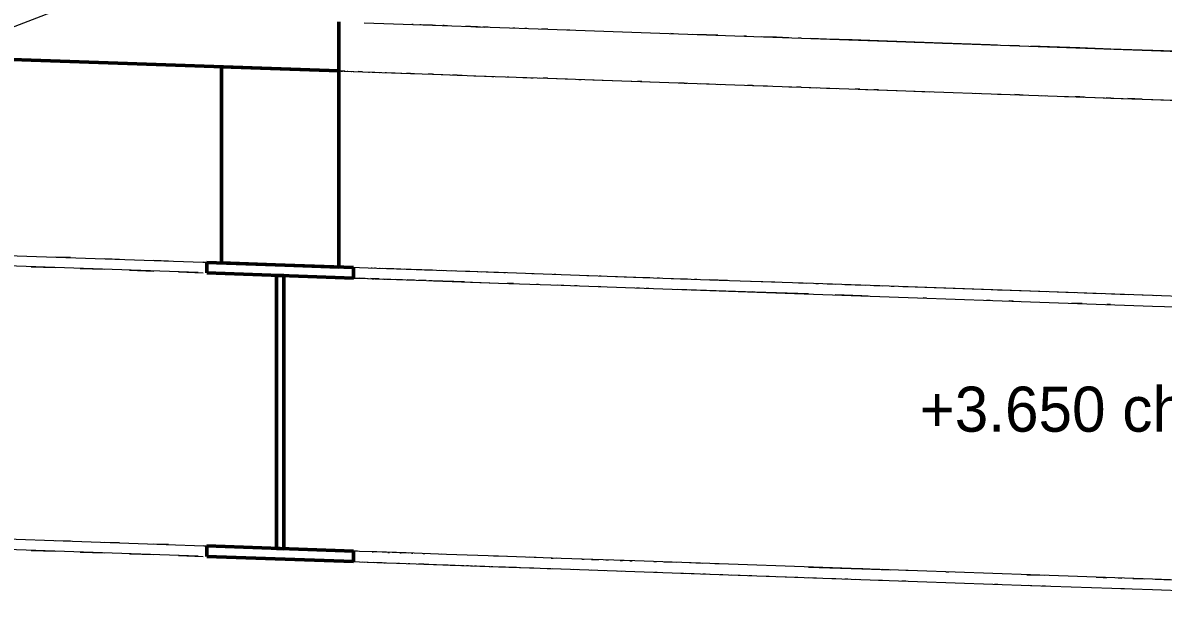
# Model space of a CAD drawing. Header units: metres. Extents: x 10 to 831, y 10 to 584.
# Drawn here: x 65.09 to 111.66, y 266.17 to 289.49 of the extents above; entities that cross this region are included whole.
import ezdxf
from ezdxf.enums import TextEntityAlignment as Align

# ---------------------------------------------------------------- set-up
doc = ezdxf.new("R2010")
doc.units = ezdxf.units.M
for name, color, linetype, lineweight in [('CUT', 7, 'Continuous', 50), ('DIM', 1, 'Continuous', 13), ('TXT', 7, 'Continuous', 18), ('VIS', 8, 'Continuous', 13)]:
    doc.layers.add(name, color=color, linetype=linetype, lineweight=lineweight)

msp = doc.modelspace()

# ---------------------------------------------------------------- linework, layer by layer
at = {"layer": 'CUT'}
for p, q in [((30, 289.2), (78, 287.52)), ((78, 287.52), (78, 289.52)), ((73.2, 279.688), (73.2, 287.688)), ((73.2, 287.688), (78, 287.52)), ((78, 287.52), (78, 279.52)), ((78.6, 279.4992), (72.6, 279.7088)), ((72.6, 279.7088), (72.6, 279.2812)), ((78, 279.52), (73.2, 279.688)), ((78.6, 279.0712), (78.6, 279.4992)), ((72.6, 279.2812), (78.6, 279.0712)), ((75.744, 279.1708), (75.456, 279.1812)), ((75.456, 279.1812), (75.456, 268.0372)), ((75.744, 268.0268), (75.744, 279.1708)), ((78.6, 267.9272), (72.6, 268.1372)), ((72.6, 268.1372), (72.6, 267.7092)), ((75.456, 268.0372), (75.744, 268.0268)), ((78.6, 267.4992), (78.6, 267.9272)), ((72.6, 267.7092), (78.6, 267.4992))]:
    msp.add_line(p, q, dxfattribs=at)
at = {"layer": 'TXT'}
msp.add_line((80, 295.2), (54, 285.2), dxfattribs=at)
at = {"layer": 'VIS'}
for p, q in [((30, 289.2), (78, 287.52)), ((78, 287.52), (78, 289.52)), ((79.0376, 289.4836), (81.8164, 289.3864)), ((81.032, 289.414), (80.978, 289.4156)), ((81.356, 289.4024), (81.302, 289.4044)), ((81.816, 289.3864), (81.356, 289.4024)), ((81.8164, 289.3864), (81.6232, 289.3932)), ((81.938, 289.382), (81.816, 289.3864)), ((81.8164, 289.3864), (86.5256, 289.2216)), ((82.304, 289.3692), (82.2432, 289.3716)), ((82.434, 289.3648), (82.304, 289.3692)), ((83.368, 289.332), (83.164, 289.3392)), ((83.656, 289.322), (83.368, 289.332)), ((83.596, 289.324), (83.944, 289.312)), ((83.944, 289.312), (83.872, 289.3144)), ((84.0952, 289.3068), (83.944, 289.312)), ((85.18, 289.2688), (85.1008, 289.2716)), ((85.6748, 289.2512), (85.5924, 289.2544)), ((86.524, 289.2216), (86.2676, 289.2308)), ((86.5256, 289.2216), (86.3408, 289.228)), ((86.5256, 289.2216), (93.0052, 288.9948)), ((87.426, 289.19), (87.3332, 289.1932)), ((91.662, 289.042), (91.5524, 289.0456)), ((93.004, 288.9948), (92.4392, 289.0148)), ((93.0052, 288.9948), (92.832, 289.0008)), ((93.47, 288.9784), (93.004, 288.9948)), ((93.0052, 288.9948), (101.1444, 288.71)), ((94.65, 288.9372), (94.5312, 288.9416)), ((95.868, 288.8948), (95.2556, 288.916)), ((96.372, 288.8768), (95.868, 288.8948)), ((96.876, 288.8592), (96.75, 288.8636)), ((97.904, 288.8232), (97.2616, 288.846)), ((98.96, 288.7864), (97.904, 288.8232)), ((98.196, 288.8132), (98.96, 288.7864)), ((100.04, 288.7488), (98.96, 288.7864)), ((101.144, 288.71), (100.04, 288.7488)), ((102.272, 288.6704), (101.144, 288.71)), ((101.1444, 288.71), (110.804, 288.372)), ((101.4916, 288.6976), (101.6848, 288.6912)), ((103.424, 288.63), (102.272, 288.6704)), ((102.6512, 288.6572), (102.8444, 288.6504)), ((104.596, 288.5892), (103.424, 288.63)), ((104.8952, 288.5788), (104.596, 288.5892)), ((105.792, 288.5472), (105.3436, 288.5628)), ((105.4036, 288.5608), (105.792, 288.5472)), ((107.012, 288.5044), (106.2496, 288.5312)), ((108.256, 288.4612), (107.012, 288.5044)), ((109.52, 288.4168), (108.256, 288.4612)), ((108.3472, 288.458), (109.52, 288.4168)), ((110.804, 288.372), (109.52, 288.4168)), ((110.804, 288.372), (121.8188, 287.9864)), ((112.112, 288.326), (110.804, 288.372)), ((65.5784, 287.9548), (63, 288.0452)), ((66.482, 287.9232), (64.6808, 287.986)), ((66.0544, 287.938), (64.6868, 287.986)), ((65.3008, 287.9644), (64.7068, 287.9852)), ((65.3488, 287.9628), (64.7504, 287.9836)), ((65.356, 287.9624), (64.7572, 287.9836)), ((65.3848, 287.9616), (64.788, 287.9824)), ((65.1688, 287.9692), (64.9688, 287.976)), ((65.32, 287.964), (65.1484, 287.97)), ((65.3812, 287.9616), (65.1836, 287.9684)), ((65.7756, 287.948), (65.1928, 287.9684)), ((65.3876, 287.9616), (65.204, 287.968)), ((65.4016, 287.9608), (65.2056, 287.968)), ((65.732, 287.9492), (65.2564, 287.966)), ((65.7952, 287.9472), (65.2592, 287.966)), ((65.506, 287.9572), (65.3068, 287.9644)), ((65.5092, 287.9572), (65.354, 287.9628)), ((65.5512, 287.9556), (65.358, 287.9624)), ((65.5748, 287.9548), (65.3748, 287.962)), ((65.5292, 287.9564), (65.3764, 287.962)), ((65.5532, 287.9556), (65.3936, 287.9612)), ((65.9748, 287.9408), (65.4008, 287.9608)), ((65.5888, 287.9544), (65.408, 287.9608)), ((65.882, 287.944), (65.4136, 287.9604)), ((65.5956, 287.954), (65.4252, 287.96)), ((66.486, 287.9228), (65.4852, 287.958)), ((66.0908, 287.9368), (65.4904, 287.958)), ((65.7004, 287.9504), (65.5044, 287.9572)), ((65.7332, 287.9492), (65.5344, 287.9564)), ((66.514, 287.922), (65.5652, 287.9552)), ((66.1288, 287.9356), (65.572, 287.9548)), ((65.7816, 287.9476), (65.5972, 287.954)), ((65.8236, 287.946), (65.636, 287.9528)), ((65.8692, 287.9444), (65.6708, 287.9516)), ((66.2284, 287.932), (65.7276, 287.9496)), ((65.9524, 287.9416), (65.7532, 287.9488)), ((65.9648, 287.9412), (65.7648, 287.9484)), ((66.024, 287.9392), (65.824, 287.946)), ((66.3496, 287.9276), (65.8348, 287.9456)), ((66.1124, 287.936), (65.9216, 287.9428)), ((66.49, 287.9228), (65.9388, 287.942)), ((66.13, 287.9356), (65.9748, 287.9408)), ((66.2256, 287.932), (66.026, 287.9392)), ((66.1916, 287.9332), (66.032, 287.9388)), ((66.4884, 287.9228), (66.0336, 287.9388)), ((67.582, 287.8848), (66.0704, 287.9376)), ((66.7368, 287.9144), (66.1372, 287.9352)), ((66.6832, 287.916), (66.2076, 287.9328)), ((66.8772, 287.9092), (66.2888, 287.93)), ((66.8932, 287.9088), (66.2928, 287.9296)), ((66.7516, 287.9136), (66.2932, 287.9296)), ((66.8824, 287.9092), (66.298, 287.9296)), ((66.51, 287.922), (66.3312, 287.9284)), ((66.8192, 287.9112), (66.3504, 287.9276)), ((67.4876, 287.888), (66.3516, 287.9276)), ((67.4156, 287.8904), (66.4748, 287.9232)), ((66.6724, 287.9164), (66.4916, 287.9228)), ((68.7808, 287.8428), (66.5032, 287.9224)), ((66.7104, 287.9152), (66.5172, 287.922)), ((66.7496, 287.9136), (66.55, 287.9208)), ((66.7644, 287.9132), (66.5644, 287.9204)), ((66.7744, 287.9128), (66.5744, 287.92)), ((67.0616, 287.9028), (66.596, 287.9192)), ((66.8448, 287.9104), (66.646, 287.9172)), ((66.83, 287.9108), (66.6704, 287.9164)), ((66.8708, 287.9096), (66.6852, 287.916)), ((67.294, 287.8948), (66.7076, 287.9152)), ((67.7436, 287.8788), (66.746, 287.914)), ((66.976, 287.906), (66.7772, 287.9128)), ((67.06, 287.9028), (66.8616, 287.91)), ((67.036, 287.9036), (66.8644, 287.9096)), ((67.4976, 287.8876), (66.9, 287.9084)), ((67.512, 287.8872), (66.9184, 287.908)), ((67.1232, 287.9008), (66.9316, 287.9072)), ((67.3984, 287.8912), (66.9436, 287.9068)), ((67.1684, 287.8992), (66.9684, 287.906)), ((67.2236, 287.8972), (67.0236, 287.904)), ((67.2244, 287.8972), (67.0244, 287.904)), ((67.2248, 287.8972), (67.0412, 287.9036)), ((67.2304, 287.8968), (67.0636, 287.9028)), ((67.2564, 287.896), (67.072, 287.9024)), ((67.2452, 287.8964), (67.0756, 287.9024)), ((67.6344, 287.8828), (67.1588, 287.8996)), ((67.752, 287.8788), (67.1596, 287.8996)), ((67.6684, 287.8816), (67.21, 287.8976)), ((67.756, 287.8784), (67.2876, 287.8948)), ((67.4684, 287.8888), (67.3088, 287.894)), ((67.582, 287.8848), (67.4036, 287.8908)), ((67.6396, 287.8828), (67.4408, 287.8896)), ((67.652, 287.882), (67.452, 287.8892)), ((67.6616, 287.882), (67.4652, 287.8888)), ((67.6784, 287.8812), (67.48, 287.888)), ((67.6976, 287.8804), (67.5104, 287.8872)), ((67.722, 287.8796), (67.5232, 287.8868)), ((68.1068, 287.8664), (67.524, 287.8868)), ((67.6828, 287.8812), (67.5276, 287.8864)), ((67.756, 287.8784), (67.5752, 287.8848)), ((67.8716, 287.8744), (67.6748, 287.8812)), ((67.87, 287.8744), (67.6764, 287.8812)), ((67.9036, 287.8732), (67.7148, 287.88)), ((68.336, 287.8584), (67.7364, 287.8792)), ((67.9448, 287.872), (67.7456, 287.8788)), ((67.984, 287.8704), (67.7984, 287.8772)), ((67.9824, 287.8708), (67.812, 287.8764)), ((68.022, 287.8692), (67.8312, 287.876)), ((68.3088, 287.8592), (67.8536, 287.8752)), ((68.4928, 287.8528), (67.8924, 287.8736)), ((68.0656, 287.8676), (67.894, 287.8736)), ((68.1068, 287.8664), (67.9472, 287.872)), ((68.1496, 287.8648), (67.9532, 287.8716)), ((68.1904, 287.8632), (67.9908, 287.8704)), ((68.622, 287.8484), (68.0232, 287.8692)), ((68.2504, 287.8612), (68.052, 287.868)), ((68.654, 287.8472), (68.08, 287.8672)), ((68.5856, 287.8496), (68.11, 287.866)), ((68.5852, 287.8496), (68.1268, 287.8656)), ((68.3276, 287.8584), (68.1436, 287.8648)), ((68.3036, 287.8592), (68.1484, 287.8648)), ((68.368, 287.8572), (68.168, 287.864)), ((69.5932, 287.8144), (68.1932, 287.8632)), ((69.5504, 287.8156), (68.222, 287.8624)), ((68.424, 287.8552), (68.2236, 287.862)), ((68.4248, 287.8552), (68.2244, 287.862)), ((68.6932, 287.8456), (68.2248, 287.862)), ((68.838, 287.8408), (68.2496, 287.8612)), ((68.9004, 287.8384), (68.3992, 287.856)), ((68.6544, 287.8472), (68.4756, 287.8532)), ((69.0908, 287.832), (68.4932, 287.8528)), ((68.6644, 287.8468), (68.494, 287.8528)), ((68.7316, 287.8444), (68.5472, 287.8508)), ((68.764, 287.8432), (68.564, 287.8504)), ((68.7524, 287.8436), (68.5804, 287.8496)), ((68.7452, 287.844), (68.5856, 287.8496)), ((68.822, 287.8412), (68.6348, 287.8476)), ((68.8528, 287.84), (68.6528, 287.8472)), ((68.8396, 287.8408), (68.6592, 287.8468)), ((69.2952, 287.8248), (68.6948, 287.8456)), ((69.2188, 287.8272), (68.7636, 287.8432)), ((68.9656, 287.8364), (68.7668, 287.8432)), ((69.2352, 287.8268), (68.7696, 287.8432)), ((68.9392, 287.8372), (68.77, 287.8432)), ((69.0968, 287.8316), (68.9112, 287.838)), ((69.1404, 287.83), (68.9408, 287.8372)), ((69.5024, 287.8176), (69.044, 287.8336)), ((69.5368, 287.8164), (69.0612, 287.8328)), ((70.05, 287.7984), (69.1092, 287.8312)), ((69.7392, 287.8092), (69.1408, 287.83)), ((69.7468, 287.8088), (69.148, 287.83)), ((69.63, 287.8128), (69.1616, 287.8292)), ((69.7264, 287.8096), (69.1904, 287.8284)), ((69.4156, 287.8204), (69.2224, 287.8272)), ((69.3836, 287.8216), (69.224, 287.8272)), ((69.43, 287.82), (69.246, 287.8264)), ((70.4084, 287.7856), (69.2728, 287.8256)), ((69.55, 287.8156), (69.3588, 287.8224)), ((69.5636, 287.8152), (69.3636, 287.8224)), ((69.574, 287.8148), (69.374, 287.822)), ((69.6096, 287.8136), (69.4148, 287.8204)), ((69.6224, 287.8132), (69.4264, 287.82)), ((69.6268, 287.8132), (69.428, 287.82)), ((69.7104, 287.81), (69.5116, 287.8172)), ((69.728, 287.8096), (69.5304, 287.8164)), ((69.782, 287.8076), (69.6104, 287.8136)), ((69.8024, 287.8068), (69.6108, 287.8136)), ((69.8376, 287.8056), (69.6392, 287.8128)), ((69.8428, 287.8056), (69.6456, 287.8124)), ((70.21, 287.7928), (69.6532, 287.812)), ((70.1288, 287.7956), (69.6736, 287.8116)), ((69.8564, 287.8052), (69.7012, 287.8104)), ((70.3352, 287.7884), (69.7352, 287.8092)), ((69.9024, 287.8036), (69.7352, 287.8092)), ((69.9232, 287.8028), (69.7428, 287.8092)), ((69.9468, 287.802), (69.7592, 287.8084)), ((70.7436, 287.774), (69.7664, 287.808)), ((70.0532, 287.798), (69.8532, 287.8052)), ((70.4376, 287.7848), (69.8548, 287.8052)), ((70.022, 287.7992), (69.8624, 287.8048)), ((70.8892, 287.7688), (69.8884, 287.804)), ((70.4192, 287.7852), (69.9608, 287.8012)), ((70.488, 287.7828), (70.0124, 287.7996)), ((70.6192, 287.7784), (70.02, 287.7992)), ((70.2064, 287.7928), (70.022, 287.7992)), ((70.5672, 287.78), (70.0988, 287.7964)), ((70.3356, 287.7884), (70.1364, 287.7952)), ((70.3632, 287.7872), (70.1636, 287.7944)), ((70.3676, 287.7872), (70.1676, 287.794)), ((70.4216, 287.7852), (70.2228, 287.792)), ((70.452, 287.784), (70.2536, 287.7912)), ((70.4412, 287.7844), (70.2628, 287.7908)), ((70.4684, 287.7836), (70.2968, 287.7896)), ((70.4772, 287.7832), (70.322, 287.7888)), ((70.5324, 287.7812), (70.3484, 287.788)), ((70.5572, 287.7804), (70.358, 287.7876)), ((70.5752, 287.78), (70.3816, 287.7868)), ((70.684, 287.776), (70.4848, 287.7832)), ((70.6604, 287.7768), (70.5008, 287.7824)), ((70.7736, 287.7728), (70.5736, 287.78)), ((72.2524, 287.7212), (70.5836, 287.7796)), ((70.7992, 287.772), (70.6032, 287.7788)), ((71.5948, 287.744), (70.6176, 287.7784)), ((71.2948, 287.7548), (70.6944, 287.7756)), ((71.2968, 287.7548), (70.6964, 287.7756)), ((70.8972, 287.7684), (70.7008, 287.7756)), ((71.3228, 287.7536), (70.7664, 287.7732)), ((71.0068, 287.7648), (70.8264, 287.7712)), ((71.028, 287.764), (70.8296, 287.7708)), ((71.336, 287.7532), (70.8776, 287.7692)), ((72.2068, 287.7228), (70.8784, 287.7692)), ((71.0512, 287.7632), (70.8808, 287.7692)), ((71.0712, 287.7624), (70.8836, 287.7692)), ((71.0776, 287.7624), (70.8868, 287.7688)), ((71.4088, 287.7508), (70.9432, 287.7668)), ((71.4392, 287.7496), (70.9636, 287.7664)), ((71.2244, 287.7572), (71.0244, 287.764)), ((71.5044, 287.7472), (71.0356, 287.7636)), ((71.2536, 287.756), (71.0536, 287.7632)), ((72.9852, 287.6956), (71.058, 287.7628)), ((71.2384, 287.7568), (71.0712, 287.7624)), ((71.3048, 287.7544), (71.1156, 287.7608)), ((72.134, 287.7252), (71.1364, 287.7604)), ((71.2992, 287.7544), (71.1396, 287.76)), ((71.3332, 287.7532), (71.142, 287.76)), ((71.498, 287.7476), (71.3264, 287.7536)), ((71.5308, 287.7464), (71.3316, 287.7532)), ((71.5136, 287.7472), (71.3348, 287.7532)), ((71.5836, 287.7444), (71.3876, 287.7516)), ((71.614, 287.7436), (71.4152, 287.7504)), ((72.9572, 287.6964), (71.4456, 287.7496)), ((71.6348, 287.7428), (71.4508, 287.7492)), ((71.6504, 287.7424), (71.4808, 287.748)), ((71.6812, 287.7412), (71.4968, 287.7476)), ((71.6988, 287.7404), (71.5, 287.7476)), ((71.7344, 287.7392), (71.5412, 287.746)), ((71.814, 287.7364), (71.6168, 287.7436)), ((72.2596, 287.7208), (71.6664, 287.7416)), ((72.334, 287.7184), (71.7344, 287.7392)), ((72.6844, 287.706), (71.7436, 287.7388)), ((71.9732, 287.7308), (71.7736, 287.738)), ((71.9376, 287.732), (71.778, 287.7376)), ((72.2528, 287.7212), (71.7944, 287.7372)), ((72.03, 287.7288), (71.8744, 287.7344)), ((72.0652, 287.7276), (71.8796, 287.7344)), ((72.0988, 287.7264), (71.9012, 287.7336)), ((72.0904, 287.7268), (71.91, 287.7332)), ((72.3904, 287.7164), (71.9148, 287.7328)), ((72.4412, 287.7144), (71.9728, 287.7308)), ((72.1832, 287.7236), (71.9836, 287.7304)), ((72.1956, 287.7232), (72.0084, 287.7296)), ((72.1844, 287.7236), (72.0128, 287.7296)), ((72.616, 287.7084), (72.0172, 287.7296)), ((72.2184, 287.7224), (72.02, 287.7292)), ((72.2772, 287.7204), (72.078, 287.7272)), ((72.328, 287.7184), (72.1288, 287.7256)), ((72.7264, 287.7044), (72.142, 287.7252)), ((72.3628, 287.7172), (72.1628, 287.7244)), ((72.3668, 287.7172), (72.1668, 287.724)), ((72.7688, 287.7032), (72.186, 287.7236)), ((72.3696, 287.7172), (72.186, 287.7236)), ((73.0048, 287.6948), (72.1936, 287.7232)), ((72.4088, 287.7156), (72.21, 287.7228)), ((72.4248, 287.7152), (72.2244, 287.722)), ((72.4256, 287.7152), (72.2256, 287.722)), ((72.4544, 287.714), (72.2544, 287.7212)), ((72.4816, 287.7132), (72.2904, 287.72)), ((72.5464, 287.7108), (72.3476, 287.718)), ((72.5856, 287.7096), (72.4068, 287.7156)), ((72.5744, 287.71), (72.4072, 287.7156)), ((72.6056, 287.7088), (72.4144, 287.7156)), ((72.576, 287.71), (72.4164, 287.7156)), ((72.6508, 287.7072), (72.4956, 287.7128)), ((72.76, 287.7036), (72.564, 287.7104)), ((72.8936, 287.6988), (72.7004, 287.7056)), ((73.1624, 287.6892), (72.7072, 287.7052)), ((73.17, 287.6892), (72.7116, 287.7052)), ((72.9452, 287.6968), (72.758, 287.7036)), ((73.0248, 287.694), (72.866, 287.6996)), ((73.066, 287.6928), (72.91, 287.698)), ((73.1624, 287.6892), (72.9624, 287.6964)), ((73.156, 287.6896), (72.972, 287.696)), ((73.1732, 287.6888), (72.9732, 287.696)), ((73.178, 287.6888), (72.9924, 287.6952)), ((73.1744, 287.6888), (72.9936, 287.6952)), ((73.214, 287.6876), (73.0424, 287.6936)), ((73.2144, 287.6876), (73.0548, 287.6932)), ((73.6968, 287.6708), (73.0964, 287.6916)), ((73.6988, 287.6704), (73.0984, 287.6916)), ((73.658, 287.672), (73.1216, 287.6908)), ((73.2, 279.688), (73.2, 287.688)), ((73.2, 287.688), (73.3644, 287.6824)), ((73.2, 287.688), (78, 287.52)), ((73.4088, 287.6808), (73.2104, 287.6876)), ((73.472, 287.6784), (73.2884, 287.6848)), ((73.5232, 287.6768), (73.324, 287.6836)), ((73.5444, 287.676), (73.3484, 287.6828)), ((73.3844, 287.6816), (73.404, 287.6808)), ((73.4236, 287.68), (73.45, 287.6792)), ((73.6248, 287.6732), (73.4248, 287.68)), ((73.6256, 287.6732), (73.4256, 287.68)), ((73.5824, 287.6748), (73.4272, 287.68)), ((73.45, 287.6792), (73.5092, 287.6772)), ((73.6876, 287.6708), (73.4888, 287.678)), ((74.13, 287.6556), (73.5312, 287.6764)), ((73.7852, 287.6676), (73.588, 287.6744)), ((73.6076, 287.6736), (73.6668, 287.6716)), ((74.0724, 287.6576), (73.6172, 287.6732)), ((74.0868, 287.6568), (73.6284, 287.6732)), ((73.8528, 287.6652), (73.6932, 287.6708)), ((73.726, 287.6696), (73.7852, 287.6676)), ((73.9004, 287.6636), (73.7288, 287.6696)), ((74.3328, 287.6484), (73.7332, 287.6692)), ((73.9104, 287.6632), (73.7432, 287.6688)), ((74.0128, 287.6596), (73.8212, 287.6664)), ((74.3156, 287.6488), (73.8468, 287.6652)), ((73.884, 287.664), (73.9428, 287.662)), ((74.8636, 287.6296), (73.9148, 287.6628)), ((74.138, 287.6552), (73.9392, 287.662)), ((74.1204, 287.6556), (73.9496, 287.6616)), ((74.002, 287.66), (74.0612, 287.658)), ((74.2032, 287.6528), (74.048, 287.6584)), ((74.2912, 287.65), (74.1056, 287.6564)), ((74.706, 287.6352), (74.1388, 287.6552)), ((74.16, 287.6544), (74.1796, 287.6536)), ((74.3664, 287.6472), (74.1664, 287.654)), ((74.73, 287.6344), (74.194, 287.6532)), ((74.4912, 287.6428), (74.3316, 287.6484)), ((75.3188, 287.614), (74.378, 287.6468)), ((74.5744, 287.64), (74.3908, 287.6464)), ((74.996, 287.6252), (74.4008, 287.646)), ((74.6132, 287.6384), (74.4136, 287.6456)), ((75.1, 287.6216), (74.5172, 287.642)), ((74.7188, 287.6348), (74.5196, 287.642)), ((74.7212, 287.6348), (74.5252, 287.6416)), ((74.9824, 287.6256), (74.5276, 287.6416)), ((74.826, 287.6312), (74.626, 287.638)), ((74.8244, 287.6312), (74.6692, 287.6364)), ((74.93, 287.6276), (74.7584, 287.6336)), ((75.244, 287.6164), (74.7684, 287.6332)), ((75.2524, 287.616), (74.784, 287.6324)), ((75.8232, 287.596), (74.8464, 287.6304)), ((75.404, 287.6108), (74.8476, 287.6304)), ((75.0036, 287.6248), (74.8508, 287.6304)), ((75.5048, 287.6072), (74.9184, 287.628)), ((75.5436, 287.606), (74.9696, 287.626)), ((75.1296, 287.6204), (74.97, 287.626)), ((75.2252, 287.6172), (75.0252, 287.624)), ((75.246, 287.6164), (75.0792, 287.6224)), ((76.1008, 287.5864), (75.1, 287.6216)), ((76.2504, 287.5812), (75.1144, 287.6208)), ((75.4448, 287.6096), (75.266, 287.6156)), ((75.756, 287.5984), (75.29, 287.6148)), ((75.5056, 287.6072), (75.3096, 287.614)), ((75.932, 287.5924), (75.3324, 287.6132)), ((75.8924, 287.5936), (75.4376, 287.6096)), ((75.6164, 287.6036), (75.4448, 287.6096)), ((75.676, 287.6012), (75.4772, 287.6084)), ((75.6768, 287.6012), (75.4932, 287.6076)), ((76.5244, 287.5716), (75.5268, 287.6064)), ((75.7564, 287.5984), (75.5592, 287.6056)), ((75.768, 287.598), (75.6084, 287.6036)), ((75.914, 287.5932), (75.7148, 287.6)), ((75.7184, 287.6), (75.764, 287.5984)), ((76.1896, 287.5832), (75.7212, 287.5996)), ((75.9616, 287.5912), (75.7616, 287.5984)), ((75.9204, 287.5928), (75.7676, 287.598)), ((75.8364, 287.5956), (76.4252, 287.5752)), ((76.0988, 287.5864), (75.8984, 287.5936)), ((76.1272, 287.5856), (75.9284, 287.5924)), ((76.1464, 287.5848), (75.9608, 287.5912)), ((76.1864, 287.5836), (75.988, 287.5904)), ((76.612, 287.5684), (76.0184, 287.5892)), ((76.1956, 287.5832), (76.0368, 287.5888)), ((76.3768, 287.5768), (76.2216, 287.5824)), ((76.4256, 287.5752), (76.2252, 287.582)), ((76.4064, 287.5756), (76.2468, 287.5812)), ((76.5172, 287.572), (76.3384, 287.578)), ((76.8024, 287.562), (76.3476, 287.578)), ((77.0096, 287.5548), (76.4104, 287.5756)), ((76.582, 287.5696), (76.4152, 287.5756)), ((76.646, 287.5672), (76.4744, 287.5732)), ((76.682, 287.566), (76.486, 287.5728)), ((76.692, 287.5656), (76.5004, 287.5724)), ((76.7108, 287.5652), (76.5116, 287.572)), ((76.5404, 287.5712), (76.586, 287.5696)), ((76.7616, 287.5632), (76.5616, 287.5704)), ((77.5204, 287.5368), (76.5716, 287.57)), ((76.7792, 287.5628), (76.5956, 287.5692)), ((77.9532, 287.5216), (76.636, 287.5676)), ((77.1264, 287.5504), (76.658, 287.5668)), ((77.1468, 287.55), (76.6712, 287.5664)), ((76.8376, 287.5608), (76.6848, 287.566)), ((76.998, 287.5552), (76.8428, 287.5604)), ((77.4308, 287.54), (76.848, 287.5604)), ((77.0448, 287.5536), (76.8852, 287.5592)), ((76.906, 287.5584), (76.9516, 287.5568)), ((77.5892, 287.5344), (77.0532, 287.5532)), ((77.2592, 287.546), (77.0736, 287.5524)), ((77.9964, 287.52), (77.1568, 287.5496)), ((77.3324, 287.5432), (77.1608, 287.5492)), ((77.3768, 287.542), (77.1784, 287.5488)), ((77.7128, 287.53), (77.2576, 287.546)), ((77.4664, 287.5388), (77.2704, 287.5456)), ((77.5144, 287.5372), (77.3304, 287.5436)), ((77.9308, 287.5224), (77.3312, 287.5436)), ((77.5656, 287.5352), (77.3656, 287.5424)), ((77.6256, 287.5332), (77.4256, 287.54)), ((77.6264, 287.5332), (77.4264, 287.54)), ((78.24, 287.5116), (77.4636, 287.5388)), ((77.6648, 287.5316), (77.4656, 287.5388)), ((77.702, 287.5304), (77.502, 287.5376)), ((77.7188, 287.53), (77.52, 287.5368)), ((77.722, 287.5296), (77.5224, 287.5368)), ((77.7272, 287.5296), (77.53, 287.5364)), ((77.7288, 287.5296), (77.54, 287.536)), ((77.7512, 287.5288), (77.5952, 287.534)), ((78.06, 287.518), (77.6016, 287.534)), ((77.7808, 287.5276), (77.6224, 287.5332)), ((77.6468, 287.5324), (77.7052, 287.5304)), ((77.8404, 287.5256), (77.6488, 287.5324)), ((77.9064, 287.5232), (77.7072, 287.5304)), ((77.918, 287.5228), (77.7512, 287.5288)), ((77.798, 287.5272), (77.9944, 287.5204)), ((77.8804, 287.524), (77.9388, 287.522)), ((78, 287.52), (78.24, 287.5116)), ((78, 287.52), (78, 279.52)), ((78, 287.52), (78.002, 287.52)), ((78.008, 287.5196), (78.014, 287.5196)), ((78.0272, 287.5192), (78.0436, 287.5184)), ((78.06, 287.518), (78.0696, 287.5176)), ((78.098, 287.5164), (78.136, 287.5152)), ((78.136, 287.5152), (78.1488, 287.5148)), ((78.214, 287.5124), (78.24, 287.5116)), ((78.24, 287.5116), (78.958, 287.4864)), ((78.24, 287.5116), (78.2572, 287.5112)), ((78.342, 287.508), (78.3588, 287.5076)), ((78.4992, 287.5024), (78.5196, 287.502)), ((78.588, 287.4996), (78.612, 287.4984)), ((78.7892, 287.4924), (78.96, 287.4864)), ((78.96, 287.4864), (78.8004, 287.492)), ((78.958, 287.4864), (80.152, 287.4448)), ((78.96, 287.4864), (79.212, 287.4776)), ((79.212, 287.4776), (79.2476, 287.4764)), ((79.354, 287.4728), (79.4604, 287.4688)), ((79.652, 287.462), (79.6908, 287.4608)), ((79.894, 287.4536), (79.9372, 287.4524)), ((80.152, 287.4448), (81.8164, 287.3864)), ((80.152, 287.4448), (80.2916, 287.4396)), ((80.524, 287.4316), (80.924, 287.4176)), ((80.924, 287.4176), (80.7568, 287.4236)), ((80.924, 287.4176), (81.086, 287.412)), ((81.816, 287.3864), (81.6464, 287.3924)), ((81.816, 287.3864), (81.8768, 287.3844)), ((81.8164, 287.3864), (83.944, 287.312)), ((82.182, 287.3736), (82.2432, 287.3716)), ((82.564, 287.3604), (82.824, 287.3512)), ((82.824, 287.3512), (82.6524, 287.3572)), ((82.824, 287.3512), (83.028, 287.344)), ((83.512, 287.3272), (83.584, 287.3244)), ((83.944, 287.312), (86.5256, 287.2216)), ((83.944, 287.312), (84.0196, 287.3092)), ((84.246, 287.3012), (84.3216, 287.2988)), ((84.864, 287.2796), (84.9428, 287.2768)), ((85.51, 287.2572), (85.84, 287.2456)), ((85.84, 287.2456), (85.9256, 287.2428)), ((86.182, 287.2336), (86.524, 287.2216)), ((86.524, 287.2216), (86.3452, 287.228)), ((86.524, 287.2216), (87.24, 287.1968)), ((86.5256, 287.2216), (89.5504, 287.1156)), ((87.24, 287.1968), (87.3332, 287.1932)), ((87.798, 287.1772), (87.8908, 287.174)), ((88.368, 287.1572), (88.752, 287.1436)), ((88.752, 287.1436), (89.552, 287.1156)), ((89.5504, 287.1156), (93.0052, 286.9948)), ((89.552, 287.1156), (90.376, 287.0868)), ((90.376, 287.0868), (90.1924, 287.0932)), ((90.376, 287.0868), (90.694, 287.0756)), ((91.8808, 287.034), (92.1, 287.0264)), ((92.1, 287.0264), (91.9144, 287.0328)), ((92.1, 287.0264), (92.2132, 287.0224)), ((92.778, 287.0028), (93.004, 286.9948)), ((93.004, 286.9948), (93.1204, 286.9908)), ((93.0052, 286.9948), (96.8756, 286.8592)), ((93.47, 286.9784), (93.5864, 286.9744)), ((94.888, 286.9288), (94.7, 286.9356)), ((94.888, 286.9288), (95.5004, 286.9076)), ((96.372, 286.8768), (96.876, 286.8592)), ((96.876, 286.8592), (96.6864, 286.866)), ((96.8756, 286.8592), (101.1444, 286.71)), ((96.876, 286.8592), (97.5184, 286.8368)), ((97.904, 286.8232), (98.3, 286.8096)), ((99.2744, 286.7752), (99.0832, 286.782)), ((99.5, 286.7676), (100.04, 286.7488)), ((100.04, 286.7488), (99.8488, 286.7552)), ((100.04, 286.7488), (101.144, 286.71)), ((100.8272, 286.7212), (101.1444, 286.71)), ((101.144, 286.71), (102.1308, 286.6756)), ((101.1444, 286.71), (105.794, 286.5472)), ((104.01, 286.6096), (104.1564, 286.6044)), ((104.8952, 286.5788), (105.0444, 286.5736)), ((105.792, 286.5472), (105.5976, 286.554)), ((105.792, 286.5472), (105.9444, 286.542)), ((105.794, 286.5472), (110.804, 286.372)), ((106.7072, 286.5152), (106.8596, 286.51)), ((107.634, 286.4828), (107.7896, 286.4772)), ((108.256, 286.4612), (108.0608, 286.468)), ((108.4508, 286.4544), (108.2548, 286.4612)), ((108.256, 286.4612), (108.414, 286.4556)), ((108.888, 286.4388), (109.52, 286.4168)), ((109.52, 286.4168), (109.3244, 286.4236)), ((109.52, 286.4168), (110.804, 286.372)), ((110.804, 286.372), (110.2156, 286.3924)), ((110.804, 286.372), (116.1532, 286.1848)), ((110.804, 286.372), (112.112, 286.326)), ((30, 281.1999), (73.252, 279.686)), ((72.25, 279.2932), (30, 280.772)), ((67.0384, 279.9036), (66.4372, 279.9248)), ((65.4352, 279.5316), (66.4372, 279.4968)), ((67.4396, 279.4616), (68.4416, 279.4264)), ((69.0428, 279.8336), (68.4416, 279.8544)), ((71.0472, 279.7632), (70.446, 279.7844)), ((73.0516, 279.6932), (72.4504, 279.7144)), ((78.6, 279.4992), (72.6, 279.7088)), ((72.6, 279.7088), (72.7388, 279.704)), ((72.6, 279.7088), (72.6, 279.2812)), ((72.7588, 279.7036), (72.7652, 279.7032)), ((72.7852, 279.7024), (72.792, 279.7024)), ((72.8116, 279.7016), (72.8184, 279.7012)), ((72.838, 279.7008), (72.8512, 279.7004)), ((72.8512, 279.7004), (72.9108, 279.698)), ((72.9704, 279.696), (72.99, 279.6952)), ((73.0496, 279.6932), (73.0692, 279.6924)), ((73.1288, 279.6904), (73.1488, 279.69)), ((78, 279.52), (73.2, 279.688)), ((73.2, 279.688), (73.2856, 279.6852)), ((73.3052, 279.6844), (73.3252, 279.6836)), ((73.3448, 279.6828), (73.3644, 279.6824)), ((73.3976, 279.6812), (73.404, 279.6808)), ((73.4064, 279.6808), (73.426, 279.68)), ((73.4368, 279.6796), (73.45, 279.6792)), ((73.45, 279.6792), (73.5092, 279.6772)), ((73.4856, 279.678), (73.5052, 279.6772)), ((73.5648, 279.6752), (73.5844, 279.6744)), ((73.6076, 279.6736), (73.6276, 279.6732)), ((73.6704, 279.6716), (73.7032, 279.6704)), ((73.726, 279.6696), (73.746, 279.6688)), ((73.884, 279.664), (73.9036, 279.6632)), ((73.9336, 279.6624), (73.9668, 279.6612)), ((74.002, 279.66), (74.022, 279.6592)), ((74.1204, 279.6556), (74.1796, 279.6536)), ((74.1972, 279.6532), (74.23, 279.652)), ((75.6452, 279.6024), (74.2484, 279.6512)), ((74.2648, 279.6508), (74.2976, 279.6496)), ((74.3948, 279.646), (74.4936, 279.6428)), ((74.396, 279.646), (74.4284, 279.6448)), ((74.5268, 279.6416), (74.5596, 279.6404)), ((74.658, 279.6368), (74.6908, 279.636)), ((74.6584, 279.6368), (74.7572, 279.6336)), ((74.7888, 279.6324), (74.8216, 279.6312)), ((75.6404, 279.6024), (74.856, 279.63)), ((74.856, 279.63), (75.0852, 279.622)), ((74.92, 279.6276), (74.9528, 279.6268)), ((75.0512, 279.6232), (75.084, 279.622)), ((75.182, 279.6188), (75.2148, 279.6176)), ((75.3132, 279.614), (75.346, 279.6128)), ((75.8364, 279.5956), (75.4444, 279.6096)), ((75.4444, 279.6096), (75.49, 279.608)), ((75.682, 279.6012), (75.728, 279.5996)), ((75.7184, 279.6), (75.8552, 279.5952)), ((76.1752, 279.584), (76.2208, 279.5824)), ((76.5404, 279.5712), (76.586, 279.5696)), ((77.6412, 279.5324), (77.0424, 279.5536)), ((77.798, 279.5272), (77.2096, 279.5476)), ((77.602, 279.534), (77.406, 279.5408)), ((77.422, 279.5404), (77.4808, 279.538)), ((77.8804, 279.524), (77.9388, 279.522)), ((77.8916, 279.5236), (77.95, 279.5216)), ((78.0932, 279.5168), (78, 279.52)), ((78.2, 279.5132), (78.1264, 279.5156)), ((78.8384, 279.4908), (78.24, 279.5116)), ((78.2796, 279.5104), (78.2596, 279.5108)), ((78.5592, 279.5004), (78.3396, 279.508)), ((78.4784, 279.5032), (78.5368, 279.5012)), ((78.8384, 279.4908), (78.6, 279.4992)), ((78.6, 279.0712), (78.6, 279.4992)), ((79.5532, 279.4656), (78.8384, 279.4908)), ((79.356, 279.4724), (79.3228, 279.4736)), ((79.4888, 279.468), (79.4556, 279.4692)), ((80.7404, 279.424), (79.5532, 279.4656)), ((79.6876, 279.4608), (79.6544, 279.462)), ((80.0192, 279.4492), (79.7872, 279.4576)), ((80.8504, 279.4204), (79.8844, 279.454)), ((80.152, 279.4448), (79.956, 279.4516)), ((81.8164, 279.3864), (80.0776, 279.4472)), ((80.152, 279.4448), (80.1188, 279.446)), ((80.2444, 279.4416), (80.152, 279.4448)), ((80.7404, 279.424), (80.152, 279.4448)), ((80.522, 279.4316), (80.3832, 279.4364)), ((80.7992, 279.422), (80.6604, 279.4268)), ((82.396, 279.366), (80.7404, 279.424)), ((81.0768, 279.4124), (80.938, 279.4172)), ((69.4436, 279.3916), (70.446, 279.3564)), ((71.448, 279.3212), (72.4504, 279.2864)), ((72.6, 279.2812), (72.686, 279.278)), ((72.6, 279.2812), (78.6, 279.0712)), ((72.706, 279.2772), (72.7124, 279.2772)), ((72.7324, 279.2764), (72.7784, 279.2748)), ((72.7984, 279.274), (72.8052, 279.274)), ((72.8248, 279.2732), (72.8316, 279.2728)), ((72.8512, 279.272), (72.8712, 279.2716)), ((72.9308, 279.2696), (72.9504, 279.2688)), ((73.01, 279.2668), (73.0296, 279.266)), ((73.0892, 279.264), (73.1088, 279.2632)), ((73.1684, 279.2612), (73.1884, 279.2604)), ((73.2872, 279.2568), (73.3072, 279.2564)), ((73.3664, 279.254), (73.3864, 279.2536)), ((73.446, 279.2512), (73.4656, 279.2508)), ((73.5252, 279.2488), (73.5448, 279.248)), ((73.736, 279.2412), (73.8348, 279.2376)), ((73.9996, 279.232), (74.0984, 279.2284)), ((74.2632, 279.2228), (74.296, 279.2216)), ((74.4608, 279.216), (74.5596, 279.2124)), ((74.724, 279.2068), (74.7572, 279.2056)), ((75.744, 279.1708), (75.456, 279.1812)), ((75.456, 279.1812), (75.5172, 279.1788)), ((75.456, 279.1812), (75.456, 268.0372)), ((75.4984, 279.1796), (75.5444, 279.178)), ((75.5376, 279.178), (75.558, 279.1776)), ((75.5788, 279.1768), (75.5992, 279.176)), ((75.6196, 279.1752), (75.64, 279.1744)), ((75.6604, 279.174), (75.6808, 279.1732)), ((75.9888, 279.1624), (75.7012, 279.1724)), ((75.7012, 279.1724), (75.7624, 279.1704)), ((75.88, 279.1664), (75.744, 279.1708)), ((75.744, 268.0268), (75.744, 279.1708)), ((75.774, 279.17), (76.2788, 279.1524)), ((75.9888, 279.1624), (75.914, 279.1652)), ((76.0292, 279.1608), (75.9888, 279.1624)), ((76.1108, 279.158), (76.0904, 279.1588)), ((76.192, 279.1552), (76.172, 279.156)), ((76.3144, 279.1508), (76.294, 279.1516)), ((76.3544, 279.1496), (76.3748, 279.1488)), ((76.3956, 279.148), (76.3756, 279.1488)), ((76.4772, 279.1452), (76.4568, 279.146)), ((76.5992, 279.1412), (76.5788, 279.1416)), ((76.6808, 279.138), (76.6604, 279.1388)), ((76.8568, 279.132), (76.8228, 279.1332)), ((76.9524, 279.1288), (77.0112, 279.1268)), ((77.0596, 279.1248), (77.026, 279.126)), ((77.1144, 279.1232), (77.216, 279.1196)), ((77.2628, 279.1176), (77.2288, 279.1188)), ((77.4656, 279.1108), (77.432, 279.112)), ((77.7364, 279.1012), (77.6348, 279.1048)), ((77.9392, 279.094), (77.838, 279.0976)), ((78.5052, 279.0744), (78.1752, 279.086)), ((78.6, 279.0712), (78.8384, 279.0628)), ((79.0712, 279.0544), (78.8356, 279.0628)), ((78.8384, 279.0628), (79.5532, 279.0376)), ((79.1712, 279.0512), (79.7596, 279.0304)), ((79.6372, 279.0348), (79.3072, 279.0464)), ((79.3588, 279.0444), (79.4196, 279.0424)), ((79.5532, 279.0376), (80.7404, 278.996)), ((80.1196, 279.018), (79.818, 279.0284)), ((79.8276, 279.028), (79.8988, 279.0256)), ((79.9632, 279.0232), (80.024, 279.0212)), ((80.6016, 279.0008), (80.3004, 279.0116)), ((80.7404, 278.996), (82.396, 278.938)), ((81.084, 278.984), (80.7828, 278.9948)), ((81.354, 279.4028), (81.2152, 279.4076)), ((81.5664, 278.9672), (81.2648, 278.9776)), ((81.6312, 279.3928), (81.4928, 279.3976)), ((81.8076, 278.9588), (81.6712, 278.9636)), ((81.8076, 278.9588), (81.7472, 278.9608)), ((81.8164, 279.3864), (81.77, 279.388)), ((83.1244, 278.9128), (81.8076, 278.9588)), ((81.8604, 278.9568), (84.512, 278.864)), ((82.2892, 279.37), (82.1116, 279.376)), ((82.396, 279.366), (82.2028, 279.3728)), ((84.512, 279.292), (82.396, 279.366)), ((82.762, 279.3532), (82.5844, 279.3596)), ((83.3528, 279.3328), (83.1756, 279.3388)), ((83.8256, 279.316), (83.6484, 279.3224)), ((84.0872, 279.3068), (84.0156, 279.3096)), ((84.512, 279.292), (84.3224, 279.2988)), ((87.08, 279.2024), (84.512, 279.292)), ((84.8044, 279.282), (84.7328, 279.2844)), ((85.9516, 279.2416), (85.88, 279.244)), ((86.8616, 279.21), (86.7776, 279.2128)), ((90.0884, 279.0968), (87.08, 279.2024)), ((88.206, 279.1628), (88.122, 279.1656)), ((88.71, 279.1452), (88.626, 279.148)), ((89.3824, 279.1216), (89.298, 279.1244)), ((89.742, 279.1092), (89.6464, 279.1124)), ((90.126, 279.0956), (90.03, 279.0988)), ((93.5248, 278.9768), (90.0884, 279.0968)), ((90.702, 279.0756), (90.414, 279.0856)), ((91.0856, 279.062), (90.9896, 279.0652)), ((91.6616, 279.042), (91.5656, 279.0452)), ((92.2372, 279.0216), (91.9496, 279.0316)), ((92.6212, 279.0084), (92.5252, 279.0116)), ((93.8652, 278.9648), (93.1128, 278.9912)), ((93.5248, 278.9768), (93.3516, 278.9828)), ((97.3744, 278.842), (93.5248, 278.9768)), ((82.396, 278.938), (84.512, 278.864)), ((84.512, 278.864), (87.08, 278.7744)), ((85.1268, 278.8424), (84.8696, 278.8516)), ((86.1556, 278.8064), (86.0696, 278.8096)), ((87.184, 278.7704), (86.9268, 278.7796)), ((87.08, 278.7744), (90.0884, 278.6688)), ((87.7228, 278.7516), (87.6248, 278.7552)), ((88.7016, 278.7176), (88.604, 278.7208)), ((90.0884, 278.6688), (93.5248, 278.5488)), ((90.268, 278.6628), (90.1704, 278.666)), ((90.6596, 278.6488), (90.562, 278.6524)), ((94.9996, 278.4972), (91.8192, 278.6084)), ((92.1392, 278.5972), (92.3124, 278.5912)), ((93.1784, 278.5608), (93.5248, 278.5488)), ((93.5248, 278.5488), (97.3744, 278.414)), ((95.8004, 278.8968), (94.8328, 278.9308)), ((94.9996, 278.4972), (94.88, 278.5012)), ((97.1772, 278.4208), (94.9996, 278.4972)), ((96.8756, 278.8592), (96.768, 278.8632)), ((97.1124, 278.8512), (96.8756, 278.8592)), ((101.6204, 278.6932), (97.3744, 278.842)), ((97.5868, 278.8344), (97.4684, 278.8388)), ((98.2984, 278.8096), (97.9428, 278.822)), ((99.4844, 278.768), (98.654, 278.7972)), ((100.1956, 278.7432), (99.84, 278.7556)), ((100.67, 278.7264), (100.5516, 278.7308)), ((101.1444, 278.71), (101.026, 278.714)), ((105.794, 278.5472), (101.1444, 278.71)), ((106.2452, 278.5316), (101.6204, 278.6932)), ((105.042, 278.5736), (104.8916, 278.5788)), ((106.2452, 278.5316), (105.794, 278.5472)), ((106.9072, 278.5084), (106.2116, 278.5328)), ((111.2284, 278.3572), (106.2452, 278.5316)), ((108.0208, 278.4692), (107.3248, 278.4936)), ((97.3744, 278.414), (101.6204, 278.2652)), ((99.3548, 278.3444), (98.266, 278.3828)), ((99.3548, 278.3444), (99.2404, 278.3484)), ((99.618, 278.3352), (99.3548, 278.3444)), ((101.6204, 278.2652), (106.2452, 278.1036)), ((101.9896, 278.2524), (101.858, 278.2568)), ((104.4408, 278.1664), (104.5908, 278.1612)), ((105.3428, 278.1348), (105.794, 278.1192)), ((105.5176, 278.1288), (105.3756, 278.134)), ((106.2452, 278.1036), (111.2284, 277.9292)), ((108.3568, 278.0296), (107.9312, 278.0444)), ((109.134, 278.4304), (108.438, 278.4548)), ((110.2472, 278.3912), (109.5516, 278.4156)), ((111.2284, 278.3572), (110.804, 278.372)), ((116.5488, 278.1708), (111.2284, 278.3572)), ((111.3984, 278.3512), (111.25, 278.3564)), ((109.512, 277.9892), (109.3604, 277.9944)), ((111.2284, 277.9292), (116.5488, 277.7428)), ((30, 269.6279), (73.252, 268.114)), ((72.25, 267.7212), (30, 269.2)), ((67.0384, 268.3316), (66.4372, 268.3528)), ((69.0428, 268.2616), (68.4416, 268.2824)), ((65.4352, 267.9596), (66.4372, 267.9248)), ((67.4396, 267.8896), (68.4416, 267.8544)), ((69.4436, 267.8196), (70.446, 267.7844)), ((71.0472, 268.1912), (70.446, 268.2124)), ((73.0516, 268.1212), (72.4504, 268.1424)), ((78.6, 267.9272), (72.6, 268.1372)), ((72.6, 268.1372), (72.686, 268.134)), ((72.6, 268.1372), (72.6, 267.7092)), ((72.706, 268.1332), (72.7124, 268.1332)), ((72.7324, 268.1324), (72.7784, 268.1308)), ((72.7984, 268.13), (72.8052, 268.13)), ((72.8248, 268.1292), (72.8316, 268.1288)), ((74.0488, 268.0864), (72.8512, 268.128)), ((72.8512, 268.128), (72.8712, 268.1276)), ((72.9308, 268.1256), (72.9504, 268.1248)), ((73.01, 268.1228), (73.0296, 268.122)), ((73.0892, 268.12), (73.1088, 268.1192)), ((73.1684, 268.1172), (73.1884, 268.1164)), ((73.2872, 268.1128), (73.3072, 268.1124)), ((73.3664, 268.11), (73.3864, 268.1096)), ((73.446, 268.1072), (73.4656, 268.1068)), ((73.5252, 268.1048), (73.5448, 268.104)), ((74.0008, 268.088), (73.6044, 268.102)), ((73.6044, 268.102), (73.6372, 268.1008)), ((73.736, 268.0972), (73.8348, 268.0936)), ((73.9996, 268.088), (74.0984, 268.0844)), ((74.2544, 268.0792), (75.2564, 268.044)), ((74.2632, 268.0788), (74.362, 268.0752)), ((75.056, 268.0512), (74.4548, 268.072)), ((74.4608, 268.072), (74.5596, 268.0684)), ((74.794, 268.0604), (74.596, 268.0672)), ((74.724, 268.0628), (74.8228, 268.0592)), ((75.6404, 268.0304), (75.4444, 268.0376)), ((75.456, 268.0372), (75.4628, 268.0368)), ((75.456, 268.0372), (75.744, 268.0268)), ((75.4832, 268.036), (75.49, 268.036)), ((75.742, 268.0272), (75.8032, 268.0248)), ((75.744, 268.0268), (75.7916, 268.0252)), ((75.812, 268.0244), (75.914, 268.0212)), ((77.242, 267.9744), (75.8448, 268.0236)), ((75.946, 268.02), (75.9664, 268.0192)), ((75.948, 268.02), (75.9888, 268.0184)), ((75.9888, 268.0184), (76.1312, 268.0136)), ((76.1504, 268.0128), (76.1708, 268.012)), ((76.192, 268.0112), (76.2124, 268.0104)), ((76.2736, 268.0084), (76.294, 268.0076)), ((76.3552, 268.0056), (76.416, 268.0036)), ((76.4772, 268.0012), (76.4976, 268.0004)), ((76.5588, 267.9984), (76.5788, 267.9976)), ((76.6808, 267.994), (76.7012, 267.9936)), ((76.7892, 267.9904), (76.8228, 267.9892)), ((77.1736, 267.9768), (76.9752, 267.984)), ((76.992, 267.9832), (77.026, 267.982)), ((77.1952, 267.976), (77.2968, 267.9728)), ((77.398, 267.9692), (77.4996, 267.9656)), ((77.9944, 267.9484), (77.406, 267.9688)), ((77.6012, 267.962), (77.7024, 267.9584)), ((77.8716, 267.9524), (77.9056, 267.9512)), ((78.76, 267.9216), (78.1652, 267.9424)), ((78.2224, 267.9404), (78.458, 267.932)), ((78.4784, 267.9312), (78.5368, 267.9292)), ((78.8384, 267.9188), (78.6, 267.9272)), ((78.6, 267.4992), (78.6, 267.9272)), ((78.8384, 267.9188), (78.6388, 267.9256)), ((79.5532, 267.8936), (78.8384, 267.9188)), ((79.3544, 267.9008), (79.4012, 267.8988)), ((79.5532, 267.8936), (79.3548, 267.9004)), ((80.8504, 267.8484), (79.498, 267.8956)), ((80.7404, 267.852), (79.5532, 267.8936)), ((80.7404, 267.852), (79.7596, 267.8864)), ((79.9988, 267.878), (80.0592, 267.876)), ((80.4812, 267.8612), (80.5416, 267.8592)), ((82.396, 267.794), (80.7404, 267.852)), ((80.9636, 267.8444), (81.0236, 267.842)), ((81.446, 267.8276), (81.506, 267.8252)), ((82.396, 267.794), (82.2028, 267.8008)), ((84.512, 267.72), (82.396, 267.794)), ((71.448, 267.7492), (72.4504, 267.7144)), ((72.6, 267.7092), (72.686, 267.706)), ((72.6, 267.7092), (78.6, 267.4992)), ((72.706, 267.7052), (72.7124, 267.7052)), ((72.7324, 267.7044), (72.7784, 267.7028)), ((72.7984, 267.702), (72.8052, 267.702)), ((72.8248, 267.7012), (72.8316, 267.7008)), ((72.8512, 267.7), (72.8712, 267.6996)), ((72.8512, 267.7), (74.2484, 267.6512)), ((72.9308, 267.6976), (72.9504, 267.6968)), ((73.01, 267.6948), (73.0296, 267.694)), ((73.0892, 267.692), (73.1088, 267.6912)), ((73.1684, 267.6892), (73.1884, 267.6884)), ((73.2872, 267.6848), (73.3072, 267.6844)), ((73.3664, 267.682), (73.3864, 267.6816)), ((73.446, 267.6792), (73.4656, 267.6788)), ((73.5252, 267.6768), (73.5448, 267.676)), ((73.6044, 267.674), (73.6372, 267.6728)), ((73.6044, 267.674), (74.1992, 267.6532)), ((73.736, 267.6692), (73.8348, 267.6656)), ((73.9996, 267.66), (74.0984, 267.6564)), ((74.2632, 267.6508), (74.362, 267.6472)), ((74.4608, 267.644), (74.5596, 267.6404)), ((74.724, 267.6348), (74.8228, 267.6312)), ((74.794, 267.6324), (74.9924, 267.6252)), ((75.5872, 267.6044), (75.7856, 267.5976)), ((75.6404, 267.6024), (76.2288, 267.582)), ((75.774, 267.598), (76.6004, 267.5688)), ((76.0444, 267.5884), (77.4416, 267.5396)), ((76.3804, 267.5768), (76.5788, 267.5696)), ((76.6004, 267.5688), (76.6588, 267.5668)), ((76.6004, 267.5688), (77.9528, 267.5216)), ((76.9524, 267.5568), (77.1284, 267.5504)), ((77.1736, 267.5488), (77.372, 267.542)), ((77.5392, 267.536), (77.598, 267.534)), ((77.602, 267.534), (78.1904, 267.5132)), ((78.0088, 267.5196), (78.0676, 267.5176)), ((78.3632, 267.5072), (78.5616, 267.5004)), ((78.4784, 267.5032), (78.5368, 267.5012)), ((78.6, 267.4992), (78.8384, 267.4908)), ((78.8384, 267.4908), (79.5532, 267.4656)), ((78.9728, 267.486), (79.044, 267.4836)), ((79.1564, 267.4796), (79.5532, 267.4656)), ((79.4, 267.4708), (79.4712, 267.4684)), ((79.5532, 267.4656), (80.7404, 267.424)), ((79.5636, 267.4652), (79.7596, 267.4584)), ((79.8276, 267.456), (79.8988, 267.4536)), ((80.3972, 267.436), (80.4684, 267.4336)), ((80.7404, 267.424), (82.396, 267.366)), ((80.8244, 267.4212), (80.8956, 267.4188)), ((81.47, 267.3984), (81.2696, 267.4056)), ((81.47, 267.3984), (81.6704, 267.3916)), ((81.8604, 267.3848), (84.512, 267.292)), ((82.2756, 267.3704), (82.4604, 267.364)), ((82.396, 267.366), (84.512, 267.292)), ((82.5376, 267.3612), (82.6212, 267.3584)), ((82.8716, 267.3496), (82.9548, 267.3464)), ((83.2052, 267.338), (83.2888, 267.3348)), ((83.5392, 267.326), (83.6224, 267.3232)), ((83.754, 267.3188), (83.9388, 267.312)), ((83.8728, 267.3144), (83.9564, 267.3116)), ((84.2064, 267.3028), (84.29, 267.3)), ((84.8624, 267.708), (84.308, 267.7272)), ((84.512, 267.72), (84.3224, 267.7268)), ((87.08, 267.6304), (84.512, 267.72)), ((86.3408, 267.656), (85.7864, 267.6756)), ((86.6696, 267.6444), (86.7556, 267.6416)), ((87.08, 267.6304), (86.8952, 267.6368)), ((90.0884, 267.5248), (87.08, 267.6304)), ((87.9184, 267.6008), (88.0164, 267.5976)), ((88.31, 267.5872), (88.604, 267.5768)), ((88.8976, 267.5664), (88.9956, 267.5632)), ((89.4848, 267.546), (89.5828, 267.5428)), ((90.0884, 267.5248), (89.5504, 267.5436)), ((89.8764, 267.5324), (89.9744, 267.5288)), ((93.5248, 267.4048), (90.0884, 267.5248)), ((90.8556, 267.498), (90.9536, 267.4948)), ((91.7928, 267.4652), (91.2732, 267.4836)), ((92.832, 267.4288), (92.3124, 267.4472)), ((93.5248, 267.4048), (93.3516, 267.4108)), ((97.3744, 267.27), (93.5248, 267.4048)), ((84.512, 267.292), (87.08, 267.2024)), ((84.5404, 267.2912), (84.7072, 267.2852)), ((84.7072, 267.2852), (84.8024, 267.282)), ((84.7072, 267.2852), (85.2452, 267.2664)), ((85.232, 267.2668), (85.4168, 267.2604)), ((85.7832, 267.2476), (85.9628, 267.2412)), ((86.5008, 267.2224), (87.0392, 267.2036)), ((86.7104, 267.2152), (87.08, 267.2024)), ((87.08, 267.2024), (90.0884, 267.0968)), ((87.5772, 267.1848), (87.7564, 267.1784)), ((88.2948, 267.1596), (88.8328, 267.1408)), ((89.3708, 267.122), (89.5504, 267.1156)), ((90.0884, 267.0968), (93.5248, 266.9768)), ((90.8908, 267.0688), (90.9976, 267.0652)), ((91.9584, 267.0316), (92.0652, 267.0276)), ((92.1392, 267.0252), (92.3124, 267.0192)), ((92.3856, 267.0164), (92.5032, 267.0124)), ((92.8564, 267), (92.9744, 266.996)), ((93.1784, 266.9888), (93.5248, 266.9768)), ((93.5248, 266.9768), (97.3744, 266.842)), ((93.5632, 266.9752), (93.6808, 266.9712)), ((94.034, 266.9588), (94.3872, 266.9464)), ((94.7408, 266.934), (94.8584, 266.93)), ((95.4472, 266.9092), (95.5648, 266.9052)), ((95.9184, 266.8928), (96.2716, 266.8804)), ((96.6248, 266.868), (96.7424, 266.864)), ((97.1772, 267.2768), (99.3548, 267.2004)), ((97.1776, 266.8488), (97.3364, 266.8432)), ((97.3732, 266.842), (97.5016, 266.8376)), ((101.6204, 267.1212), (97.3744, 267.27)), ((97.3744, 266.842), (101.6204, 266.6932)), ((99.3992, 267.1992), (99.2404, 267.2044)), ((99.3548, 267.2004), (100.5404, 267.1592)), ((100.3512, 267.1656), (100.1924, 267.1712)), ((101.6204, 267.1212), (101.1444, 267.138)), ((106.2452, 266.9596), (101.6204, 267.1212)), ((102.7804, 267.0808), (102.912, 267.076)), ((106.0856, 266.9652), (106.7952, 266.94)), ((111.2284, 266.7852), (106.2452, 266.9596)), ((108.9248, 266.8656), (109.2088, 266.8556)), ((109.2088, 266.8556), (109.3604, 266.8504)), ((98.1296, 266.8156), (98.2884, 266.81)), ((98.656, 266.7972), (98.784, 266.7924)), ((99.0816, 266.782), (99.2404, 266.7764)), ((100.0336, 266.7488), (100.1924, 266.7432)), ((100.9856, 266.7156), (101.1444, 266.71)), ((101.6204, 266.6932), (106.2452, 266.5316)), ((104.7744, 266.5828), (104.9128, 266.578)), ((106.1564, 266.5344), (106.2948, 266.5296)), ((106.2452, 266.5316), (111.2284, 266.3572)), ((106.7092, 266.5152), (106.8476, 266.5104)), ((109.8152, 266.8344), (109.9668, 266.8292)), ((109.9368, 266.4024), (110.0844, 266.3972)), ((110.4216, 266.8132), (110.8764, 266.7972)), ((116.5488, 266.5988), (111.2284, 266.7852)), ((111.3308, 266.7816), (112.392, 266.7444)), ((111.2284, 266.3572), (116.5488, 266.1708))]:
    msp.add_line(p, q, dxfattribs=at)

# ---------------------------------------------------------------- texts
at = {"layer": 'DIM'}
msp.add_text('+3.650 chandelier hoop', height=1.84, dxfattribs=at).set_placement((127.5, 272.8), align=Align.RIGHT)

doc.saveas('drawing.dxf')
